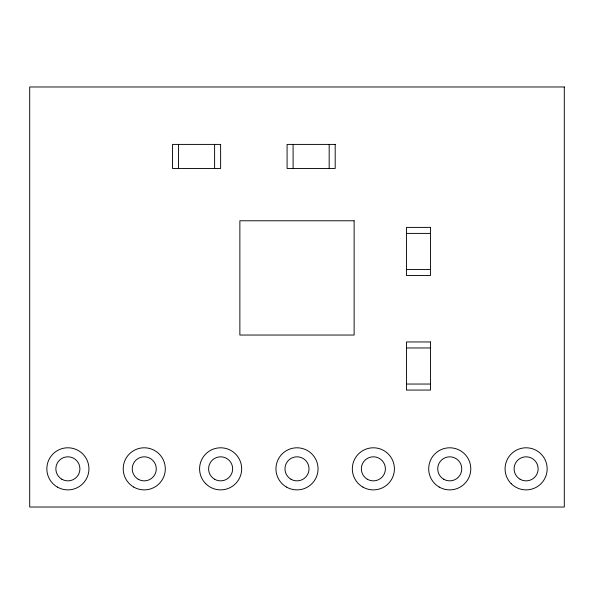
<?xml version="1.0" encoding="UTF-8"?>
<svg xmlns="http://www.w3.org/2000/svg" width="594" height="594" viewBox="0 0 594 594"><rect width="100%" height="100%" fill="white"/><g stroke="black" fill="none" stroke-linecap="round" stroke-linejoin="round"><path stroke-width="0.89" d="M406.445 233.405L430.502 233.405M406.445 269.49L430.502 269.49M406.445 347.965L430.502 347.965M406.445 384.043L430.502 384.043M329.173 144.409L329.173 168.458M293.094 144.409L293.094 168.458M214.612 144.409L214.612 168.458M178.534 144.409L178.534 168.458M564.3 86.976L29.7 86.976L29.7 507.024L564.3 507.024L564.3 86.976M220.626 144.409L172.52 144.409L172.52 168.458L220.626 168.458L220.626 144.409M335.187 144.409L287.08 144.409L287.08 168.458L335.187 168.458L335.187 144.409M354.128 220.782L239.872 220.782L239.872 335.038L354.128 335.038L354.128 220.782M430.502 227.391L406.445 227.391L406.445 275.505L430.502 275.505L430.502 227.391M430.502 341.951L406.445 341.951L406.445 390.058L430.502 390.058L430.502 341.951M520.099 479.254A12.029 12.029 0 0 0 538.142 468.837A12.029 12.029 0 0 0 520.099 458.42A12.029 12.029 0 0 0 520.099 479.254M443.733 479.254A12.029 12.029 0 0 0 461.768 468.837A12.029 12.029 0 0 0 443.733 458.42A12.029 12.029 0 0 0 443.733 479.254M367.359 479.254A12.029 12.029 0 0 0 385.402 468.837A12.029 12.029 0 0 0 367.359 458.42A12.029 12.029 0 0 0 367.359 479.254M290.986 479.254A12.029 12.029 0 0 0 309.029 468.837A12.029 12.029 0 0 0 290.986 458.42A12.029 12.029 0 0 0 290.986 479.254M214.612 479.254A12.029 12.029 0 0 0 232.655 468.837A12.029 12.029 0 0 0 214.612 458.42A12.029 12.029 0 0 0 214.612 479.254M138.246 479.254A12.029 12.029 0 0 0 156.281 468.837A12.029 12.029 0 0 0 138.246 458.42A12.029 12.029 0 0 0 138.246 479.254M61.873 479.254A12.029 12.029 0 0 0 79.915 468.837A12.029 12.029 0 0 0 61.873 458.42A12.029 12.029 0 0 0 61.873 479.254M511.234 483.716A21.05 21.05 0 0 0 546.443 474.287A21.05 21.05 0 0 0 520.663 448.507A21.05 21.05 0 0 0 511.234 483.716M205.747 483.716A21.05 21.05 0 0 0 240.956 474.287A21.05 21.05 0 0 0 215.184 448.507A21.05 21.05 0 0 0 205.747 483.716M133.732 487.065A21.05 21.05 0 0 0 165.303 468.837A21.05 21.05 0 0 0 133.732 450.608A21.05 21.05 0 0 0 133.732 487.065M439.218 487.065A21.05 21.05 0 0 0 470.79 468.837A21.05 21.05 0 0 0 439.218 450.608A21.05 21.05 0 0 0 439.218 487.065M362.845 487.065A21.05 21.05 0 0 0 394.416 468.837A21.05 21.05 0 0 0 362.845 450.608A21.05 21.05 0 0 0 362.845 487.065M286.479 487.065A21.05 21.05 0 0 0 318.05 468.837A21.05 21.05 0 0 0 286.479 450.608A21.05 21.05 0 0 0 286.479 487.065M57.366 487.065A21.05 21.05 0 0 0 88.937 468.837A21.05 21.05 0 0 0 57.366 450.608A21.05 21.05 0 0 0 57.366 487.065"/></g></svg>
